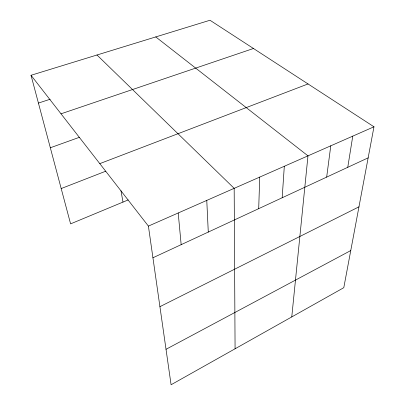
<?xml version="1.0" encoding="UTF-8"?>
<svg xmlns="http://www.w3.org/2000/svg" width="405" height="405" viewBox="0 0 405 405"><rect width="100%" height="100%" fill="white"/><g stroke="black" fill="none" stroke-linecap="round" stroke-linejoin="round"><path stroke-width="0.61" d="M258.704 208.661L259.726 177.096M282.179 197.761L284.31 166.273M291.767 316.923L307.977 155.849L155.763 36.926M326.668 177.112L330.784 145.81M347.763 167.316L352.765 136.131M373.977 126.795L343.794 287.687L171.087 384.75L148.407 226.101L31.023 75.279L209.993 20.25L373.977 126.795L148.407 226.101M166.02 349.297L350.76 250.563M159.924 306.671L358.962 206.833M152.933 257.767L368.15 157.849M128.182 199.928L70.597 223.864L31.023 75.279M61.19 188.553L105.7 171.219M99.792 163.64L308.038 83.951M50.326 147.764L79.34 137.335M61.013 113.81L253.464 48.494M38.424 103.078L50.174 99.235M96.982 54.999L234.171 188.345L235.077 348.786M120.984 190.77L122.988 202.085M178.205 212.984L181.167 244.66M206.768 200.409L208.281 232.07"/></g></svg>
